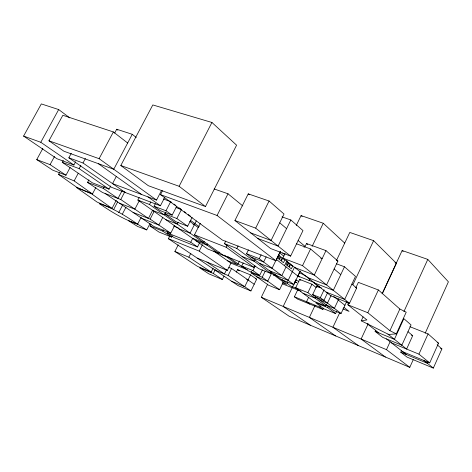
<?xml version="1.0" encoding="UTF-8"?>
<svg xmlns="http://www.w3.org/2000/svg" width="472" height="472" viewBox="0 0 472 472"><rect width="100%" height="100%" fill="white"/><g stroke="black" fill="none" stroke-linecap="round" stroke-linejoin="round"><path stroke-width="0.71" d="M402.74 351.711L429.709 362.903L438.547 343.191L428.074 333.893L409.897 326.695M401.696 350.253L400.799 352.23L407.065 357.121L433.337 368.089L441.904 348.92L437.166 344.755M427.986 361.941L427.384 363.287L400.799 352.23M267.707 284.109L261.287 297.283L289.153 316.24L409.779 367.358L413.395 359.339M425.166 333.279L448.4 281.825L427.797 259.399L402.144 250.526L382.09 293.79M429.709 362.903L418.941 354.147L428.074 333.893M407.991 331.686L412.693 335.675L406.616 349.068L387.901 334.087M409.779 367.358L386.491 349.663L390.161 341.639M403.932 311.549L427.797 259.399M363.08 316.889L361.257 320.812L388.657 334.459L396.303 333.881L406.215 312.198L399.861 309.03L378.385 289.967L358.372 282.38L355.894 287.654M396.303 333.881L389.919 330.701L399.861 309.03M375.11 331.409L394.427 339.309L403.861 318.659L411.059 324.937L401.825 345.233L382.762 337.397L375.11 331.409L375.712 330.099M368.213 323.739L361.115 339.043L385.423 357.038M382.786 292.734L396.108 263.99M389.919 330.701L367.806 312.729L378.385 289.967M339.805 312.6L332.913 327.249L358.307 345.545M352.956 284.622L373.618 240.667L349.793 232.425L336.53 260.308M321.397 287.938L316.706 286.091L312.659 294.587L333.604 310.464L341.073 313.496L346.654 301.614M361.257 320.812L366.903 319.922L347.852 304.788L348.778 302.812M285.094 253.541L282.858 258.137L331.061 295.968L349.504 303.272L356.637 288.056L351.906 284.044M338.872 298.817L334.371 308.375L326.825 305.325M335.61 313.585L327.633 307.567L315.721 302.735L323.833 308.782L335.61 313.585L336.772 311.119M323.509 308.163L322.901 309.443L319.804 307.142L320.417 305.85M327.645 292.569L323.928 300.404L316.275 297.33M316.346 287.649L311.939 284.221L299.696 279.406L295.667 287.778L313.65 301.189L325.591 306.027L326.488 304.145M336.359 263.754L344.471 266.774L333.326 290.321L314.452 282.929M331.143 295.319L327.462 303.101L319.845 300.039M327.633 307.567L328.223 306.316M315.738 296.853L315.131 298.139L303.018 293.26M315.06 305.455L309.378 317.402L335.627 335.934M341.073 313.496L320.346 297.667L324.093 289.778M304.959 246.791L306.529 243.54L325.975 250.632L337.905 261.046L326.565 284.905L307.514 277.483M325.975 250.632L314.275 275.07L294.911 267.594M325.591 306.027L307.892 292.681L311.939 284.221M308.67 297.272L306.534 301.732L309.691 304.051M322.901 309.443L297.59 299.106L294.386 296.782L297.72 289.832L301.101 291.189M309.048 280.675L309.939 278.816M349.504 303.272L302.517 265.653L310.552 248.974L296.28 243.723M295.973 279.896L283.182 306.446L310.334 325.22M297.572 276.574L299.49 272.592M312.128 246.36L323.261 223.256L301.071 215.58L296.257 225.468M248.419 249.889L246.526 253.735L281.589 279.719L293.796 284.587L300.357 270.963M251.706 271.43L251.063 272.745L268.633 285.265L279.577 289.719L283.318 281.996M294.481 267.235L288.144 280.35L275.854 275.465M304.086 247.363L304.706 246.083L298.133 240.543M287.2 283.129L287.814 281.855M284.468 265.689L287.005 260.461M250.661 232.873L271.07 240.472L284.032 214.046L269.087 201.013L248.237 193.862L234.92 220.518L270.651 248.555L290.599 256.107L302.983 230.578L290.829 219.976L282.02 216.878M286.056 266.91L281.831 275.618L269.447 270.721M279.577 289.719L262.225 277.241L265.217 271.117M290.829 219.976L278.079 246.083L257.83 238.496M276.073 260.072L272.067 268.303L259.541 263.376M280.256 251.493L276.385 259.441L297.903 276.061L312.771 281.884L319.585 287.224M162.498 190.759L160.492 194.629L222.471 240.106L275.919 260.75L280.403 251.564M225.71 241.08L224.442 243.623L258.745 268.668L270.721 273.43L271.677 271.471M271.565 273.312L267.724 281.2L256.632 276.716M266.155 256.851L263.636 261.99L250.998 257.045M169.637 236.236L168.38 238.696L238.071 285.595L250.921 290.947L256.662 279.223L250.532 274.887L237.575 269.642L236.336 272.149M243.222 262.993L241.699 266.078L248.49 270.916L259.683 275.418L262.397 269.884M255.234 259.452L254.314 261.323L242.124 256.532M200.323 223.309L194.476 234.861L223.008 255.075L253.824 267.335L254.797 265.352M250.532 274.887L244.714 286.734L231.781 281.359M259.683 275.418L252.968 270.592L255.11 266.238M293.796 284.587L259.222 258.68L261.134 254.797M290.599 256.107L255.671 228.141L269.087 201.013M237.935 264.173L239.452 261.11M270.721 273.43L236.85 248.443L238.124 245.877M226.648 269.541L224.454 273.961L206.866 262.048M222.347 279.483L213.332 273.483L199.632 267.795L208.766 273.813L222.347 279.483L223.988 276.179M197.249 258.125L227.327 270.409L230.932 263.14L213.722 251.021M250.921 290.947L228.129 275.477L231.581 268.515L228.95 267.447M178.204 244.903L174.87 251.464L197.479 266.373L211.202 272.067L213.167 268.131M253.824 267.335L226.129 247.228L227.115 245.251M213.332 273.483L215.291 269.559M139.181 197.538L137.859 200.069L207.721 248.992L218.725 253.37L219.35 252.131M207.715 243.882L207.078 245.145L195.957 240.755M211.202 272.067L188.859 257.205L190.83 253.305M167.778 231.551L167.117 232.843L174.026 237.546L197.532 246.933L199.497 243.027M275.919 260.75L217.079 215.486L228.011 193.785L214.146 188.953M227.327 270.409L199.213 251.098L202.399 244.767M204.217 241.404L203.579 242.673L192.423 238.277M194.682 224.064L196.287 220.908M205.468 206.553L236.584 145.181L211.934 122.472L152.804 104.937L120.808 165.513L148.332 185.708L205.468 206.553L179.118 186.281L120.808 165.513M197.532 246.933L190.753 242.242L192.747 238.301M165.955 212.07L164.982 213.969L175.885 221.692L187.644 226.23L192.122 217.421M187.644 226.23L176.841 218.512L181.413 209.562L179.089 207.851M105.103 193.49L153.878 226.495L170.728 233.186L174.723 225.38M178.18 222.229L177.236 224.076L165.831 219.657M151.046 224.159L150.066 226.058L158.981 232.059L171.643 237.121L172.286 235.858M171.643 237.121L162.81 231.127L163.465 229.846M155.365 203.644L154.031 206.217L160.238 210.612L172.138 215.155L176.758 206.14M71.266 153.317L68.847 157.807L111.451 187.29L160.409 205.78L164.787 197.296M172.138 215.155L165.991 210.76L170.669 201.668L163.347 198.948M162.751 217.474L158.852 225.061L141.848 218.359M165.524 212.394L164.238 214.896L152.721 210.477M179.118 186.281L211.934 122.472M116.265 176.534L112.531 183.608L156.539 200.081L161.56 190.381M152.698 210.117L148.409 218.418L120.755 199.52L102.406 192.452L87.521 182.398L88.901 179.814M170.728 233.186L150.137 219.096L154.108 211.421M146.721 229.917L137.618 224.153L128.461 220.701L137.576 226.448L146.721 229.917L150.002 223.563M137.618 224.153C125.57 215.816 113.144 208.187 99.173 203.538C111.256 211.81 123.676 219.439 137.618 224.153L141.281 217.096M218.725 253.37L149.5 204.494L150.822 201.933M139.275 200.706L134.868 209.167L119.357 203.137M118.72 212.589L122.478 205.408M122.39 214.052L125.971 207.202M112.006 208.394L91.503 193.756L76.228 187.343L97.114 202.093L112.006 208.394L116.271 200.275M122.041 190.735L117.988 198.452L103.232 188.387L87.521 182.398M113.77 209.314L117.699 201.821M120.755 199.52L124.814 191.785M63.272 160.415L62.233 162.333L92.412 182.841L109.044 189.166L110.731 185.968M59.525 172.498L58.504 174.392L77.119 187.549L92.435 193.974L95.875 187.49M103.232 188.387L104.235 186.487M114.625 133.139L116.702 129.239L132.254 134.314L113.764 169.253L63.968 151.246L48.935 140.78L62.841 115.28L113.374 131.942L127.658 143.004M48.935 140.78L99.108 158.686L113.374 131.942M62.233 162.333L79.137 168.622L80.848 165.436M68.847 157.807L83.001 162.987L85.379 158.551M92.435 193.974L74.151 180.906L78.246 173.259M42.822 148.462L36.739 159.601L52.74 170.168L65.98 175.23L70.139 167.495M69.773 117.864L58.681 109.563L41.324 103.911L23.6 136.078L56.953 158.745L73.897 165.023L75.62 161.813M36.739 159.601L50.067 164.639L54.492 156.492M23.6 136.078L40.787 142.284L58.681 109.563M395.029 262.827L396.415 263.323L373.618 240.667M234.92 220.518L255.671 228.141M160.492 194.629L217.079 215.486M336.542 260.538L337.905 261.046M320.748 258.255L322.087 258.75L310.552 248.974M176.133 207.586L181.413 209.562M137.859 200.069L149.5 204.494M154.031 206.217L165.991 210.76M282.858 258.137L302.517 265.653M193.036 224.188L194.364 224.696L190.08 233.144L178.794 228.737M164.982 213.969L176.841 218.512M355.268 287.531L356.637 288.056M224.442 243.623L236.85 248.443M246.526 253.735L259.222 258.68M173.696 226.141L178.51 228.023M194.476 234.861L226.129 247.228M133.033 212.394L150.137 219.096M295.507 280.02L298.864 281.347M326.105 292.074L344.678 299.407L355.504 276.391L344.471 266.774M294.817 281.973L296.788 282.752L295.065 281.448M346.359 302.41L348.401 303.219M150.066 226.058L162.81 231.127M167.117 232.843L190.753 242.242M273.435 275.135L274.739 275.654M347.852 304.788L367.806 312.729M215.521 252.296L225.781 256.373M437.196 342.648L438.547 343.191M241.699 266.078L252.968 270.592M295.667 287.778L307.892 292.681M312.659 294.587L320.346 297.667M227.498 260.721L237.634 264.786L224.011 255.122M243.623 267.187L241.575 266.367L227.846 256.597M282.486 282.763L286.581 284.404L270.48 272.503M297.661 288.846L290.829 286.109L282.032 279.583M411.372 335.138L412.693 335.675M230.932 263.14L247.34 269.73M282.197 283.731L299.289 290.599M168.38 238.696L199.213 251.098M342.979 308.942L349.062 311.384L343.899 307.349M440.553 348.377L441.904 348.92M251.063 272.745L262.225 277.241M255.305 278.675L256.662 279.223M294.386 296.782L319.804 307.142M246.679 279.4L248.042 279.955M174.87 251.464L188.859 257.205M214.99 270.061L228.129 275.477M391.394 342.796L418.941 354.147M58.504 174.392L74.151 180.906M261.287 297.283L386.491 349.663M50.067 164.639L65.98 175.23M40.787 142.284L73.897 165.023M79.137 168.622L109.044 189.166M231.581 268.515L254.207 284.244M83.001 162.987L125.275 192.511M237.575 269.642L239.269 270.834M98.347 163.678L141.547 194.47M147.96 196.871L160.409 205.78M99.108 158.686L156.539 200.081M189.732 221.338L198.435 227.651M190.287 220.212L199.184 226.684M170.669 201.668L171.773 202.482M173.991 204.105L175.649 205.326M184.233 211.627L185.921 212.872M188.175 214.524L190.428 216.182M274.409 273.925L277.341 276.102M297.72 289.832L298.782 290.622M299.696 279.406L300.817 280.262M297.826 275.713L299.543 277.034M316.706 286.091L318.246 287.295M116.702 129.239L117.864 130.148M367.192 323.768L378.868 332.949M386.474 338.925L406.321 354.525M279.613 252.815L283.625 255.989M333.728 296.469L344.926 305.296M132.254 134.314L136.272 137.505M282.669 252.951L284.008 254.013M423.95 360.514L433.337 368.089M228.011 193.785L242.814 205.951M279.725 222.825L286.592 228.649M334.141 268.975L340.772 274.598M248.237 193.862L249.334 194.788M306.529 243.54L307.644 244.49M301.071 215.58L302.151 216.554M323.261 223.256L344.696 243.08M402.144 250.526L403.153 251.576M299.095 272.515A14.844 1.929 25.9 0 1 307.514 277.141M290.079 264.072L288.77 266.774L287.46 265.76L288.77 263.046L290.079 264.072M290.599 264.479L289.289 267.181L291.366 268.792L292.669 266.102L290.599 264.479M282.144 257.854L280.81 260.591L279.459 259.547L280.799 256.798L282.144 257.854M282.681 258.272L281.347 261.01L283.489 262.674L284.817 259.948L282.681 258.272M287.371 261.948L286.056 264.668L286.935 265.352L288.25 262.638L287.371 261.948M279.353 255.665L278.008 258.42L278.917 259.122L280.256 256.373L279.353 255.665"/></g></svg>
